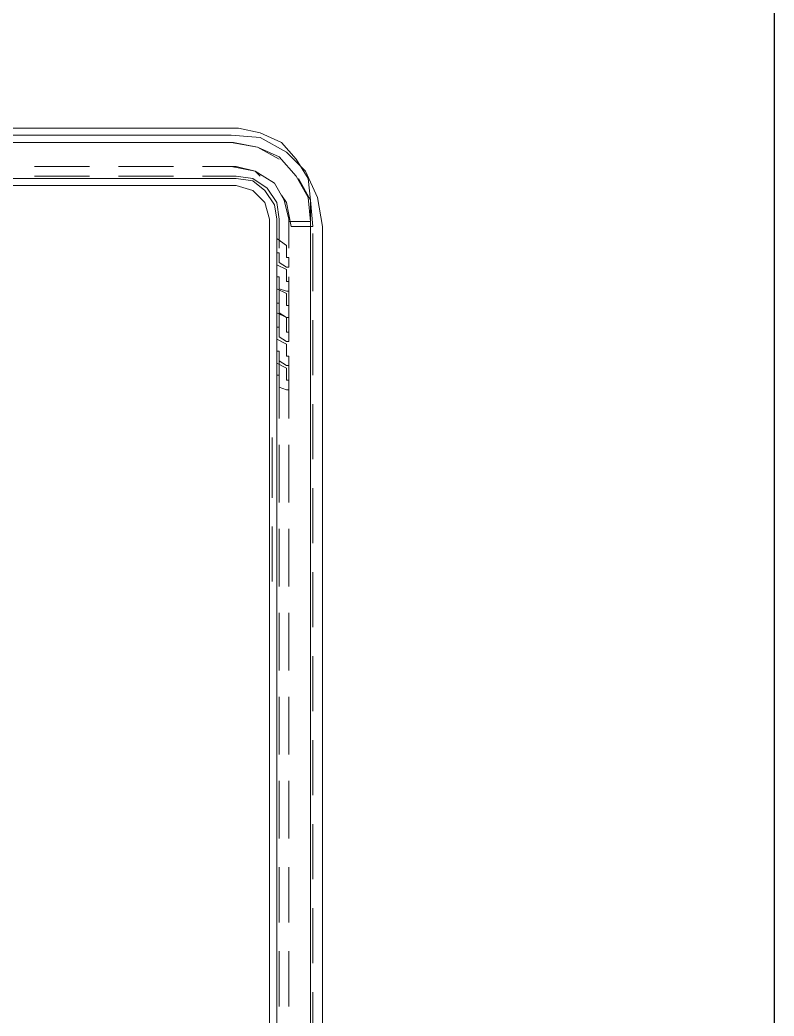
# Model space of a CAD drawing. Header units: millimetres. Extents: x 3165 to 8716, y -1118 to 2802.
# Drawn here: x 4665.1 to 4798, y -262.8 to -87.1 of the extents above; entities that cross this region are included whole.
import ezdxf

# ---------------------------------------------------------------- set-up
doc = ezdxf.new("R2010")
doc.units = ezdxf.units.MM
doc.layers.add('Camada 1', color=7, linetype='Continuous')
doc.layers.add('ELETRICA', color=3, linetype='Continuous')

msp = doc.modelspace()

# ---------------------------------------------------------------- linework, layer by layer
at = {"layer": 'Camada 1', "lineweight": 9}
for points in [[(4552.47, -106.18), (4552.47, -106.18), (4703.6, -106.18), (4703.6, -106.18)], [(4553.32, -107.45), (4553.32, -107.45), (4702.33, -107.45), (4702.33, -107.45)], [(4553.32, -108.72), (4553.32, -108.72), (4702.75, -108.72), (4702.75, -108.72)], [(4660, -108.72), (4660, -108.72), (4670.16, -108.72), (4670.16, -108.72)], [(4674.81, -108.72), (4674.81, -108.72), (4684.97, -108.72), (4684.97, -108.72)], [(4689.63, -108.72), (4689.63, -108.72), (4700.64, -108.72), (4700.64, -108.72)], [(4667.62, -112.96), (4667.62, -112.96), (4677.35, -112.96), (4677.35, -112.96)], [(4667.62, -112.96), (4667.62, -112.96), (4677.35, -112.96), (4677.35, -112.96)], [(4682.43, -112.96), (4682.43, -112.96), (4692.17, -112.96), (4692.17, -112.96)], [(4682.43, -112.96), (4682.43, -112.96), (4692.17, -112.96), (4692.17, -112.96)], [(4697.25, -112.96), (4697.25, -112.96), (4703.18, -112.96), (4703.18, -112.96)], [(4697.25, -112.96), (4697.25, -112.96), (4703.18, -112.96), (4703.18, -112.96)], [(4552.89, -115.07), (4552.89, -115.07), (4703.18, -115.07), (4703.18, -115.07)], [(4667.62, -114.65), (4667.62, -114.65), (4677.35, -114.65), (4677.35, -114.65)], [(4682.43, -114.65), (4682.43, -114.65), (4692.17, -114.65), (4692.17, -114.65)], [(4697.25, -114.65), (4697.25, -114.65), (4703.18, -114.65), (4703.18, -114.65)], [(4552.89, -116.34), (4552.89, -116.34), (4703.18, -116.34), (4703.18, -116.34)], [(4716.3, -118.88), (4716.3, -118.88), (4716.3, -300.92), (4716.3, -300.92)], [(4709.1, -122.27), (4709.1, -122.27), (4709.1, -300.92), (4709.1, -300.92)], [(4710.37, -122.27), (4710.37, -122.27), (4710.37, -300.92), (4710.37, -300.92)], [(4710.8, -122.27), (4710.8, -122.27), (4710.8, -127.35), (4710.8, -127.35)], [(4712.49, -127.35), (4712.49, -127.35), (4712.49, -122.27), (4712.49, -122.27)], [(4716.3, -122.69), (4716.3, -122.69), (4712.49, -122.69), (4712.49, -122.69)], [(4712.91, -123.54), (4712.91, -123.54), (4716.72, -123.54), (4716.72, -123.54)], [(4718.42, -123.54), (4718.42, -123.54), (4718.42, -300.07), (4718.42, -300.07)], [(4712.07, -126.93), (4712.07, -126.93), (4710.37, -125.66), (4710.37, -125.66)], [(4716.72, -124.81), (4716.72, -124.81), (4716.72, -134.97), (4716.72, -134.97)], [(4710.8, -128.2), (4710.8, -128.2), (4710.37, -128.2), (4710.37, -128.2)], [(4712.07, -131.16), (4712.07, -131.16), (4710.37, -130.31), (4710.37, -130.31)], [(4712.07, -133.28), (4712.07, -133.28), (4712.07, -131.16), (4712.07, -131.16)], [(4710.8, -132.43), (4710.8, -132.43), (4710.37, -132.43), (4710.37, -132.43)], [(4710.8, -132.43), (4710.8, -132.43), (4710.8, -142.59), (4710.8, -142.59)], [(4710.8, -132.43), (4710.8, -132.43), (4710.8, -134.55), (4710.8, -134.55)], [(4712.49, -133.28), (4712.49, -133.28), (4712.07, -133.28), (4712.07, -133.28)], [(4712.49, -142.59), (4712.49, -142.59), (4712.49, -132.43), (4712.49, -132.43)], [(4712.07, -135.39), (4712.07, -135.39), (4710.37, -134.55), (4710.37, -134.55)], [(4712.07, -137.51), (4712.07, -137.51), (4712.07, -135.39), (4712.07, -135.39)], [(4712.49, -137.51), (4712.49, -137.51), (4712.07, -137.51), (4712.07, -137.51)], [(4712.49, -139.63), (4712.49, -139.63), (4712.49, -137.51), (4712.49, -137.51)], [(4712.07, -142.17), (4712.07, -142.17), (4712.07, -139.63), (4712.07, -139.63)], [(4712.07, -139.63), (4712.07, -139.63), (4712.49, -139.63), (4712.49, -139.63)], [(4716.72, -140.05), (4716.72, -140.05), (4716.72, -149.79), (4716.72, -149.79)], [(4710.8, -141.32), (4710.8, -141.32), (4710.37, -141.32), (4710.37, -141.32)], [(4710.8, -141.32), (4710.8, -141.32), (4710.8, -143.01), (4710.8, -143.01)], [(4712.49, -142.17), (4712.49, -142.17), (4712.07, -142.17), (4712.07, -142.17)], [(4712.49, -143.86), (4712.49, -143.86), (4712.49, -142.17), (4712.49, -142.17)], [(4712.07, -144.28), (4712.07, -144.28), (4710.37, -143.44), (4710.37, -143.44)], [(4710.8, -145.55), (4710.8, -145.55), (4710.37, -145.55), (4710.37, -145.55)], [(4710.8, -145.55), (4710.8, -145.55), (4710.8, -147.25), (4710.8, -147.25)], [(4712.07, -146.4), (4712.07, -146.4), (4712.07, -144.28), (4712.07, -144.28)], [(4710.8, -147.25), (4710.8, -147.25), (4710.8, -157.41), (4710.8, -157.41)], [(4712.49, -157.41), (4712.49, -157.41), (4712.49, -147.25), (4712.49, -147.25)], [(4712.49, -152.33), (4712.49, -152.33), (4712.49, -150.63), (4712.49, -150.63)], [(4716.72, -154.87), (4716.72, -154.87), (4716.72, -164.6), (4716.72, -164.6)], [(4709.53, -160.79), (4709.53, -160.79), (4709.53, -171.38), (4709.53, -171.38)], [(4709.1, -162.91), (4709.1, -162.91), (4709.1, -171.38), (4709.1, -171.38)], [(4710.8, -162.06), (4710.8, -162.06), (4710.8, -172.22), (4710.8, -172.22)], [(4712.49, -172.22), (4712.49, -172.22), (4712.49, -162.06), (4712.49, -162.06)], [(4716.72, -169.68), (4716.72, -169.68), (4716.72, -179.42), (4716.72, -179.42)], [(4709.1, -176.46), (4709.1, -176.46), (4709.1, -186.19), (4709.1, -186.19)], [(4709.53, -176.46), (4709.53, -176.46), (4709.53, -186.19), (4709.53, -186.19)], [(4710.8, -176.88), (4710.8, -176.88), (4710.8, -187.04), (4710.8, -187.04)], [(4712.49, -187.04), (4712.49, -187.04), (4712.49, -176.88), (4712.49, -176.88)], [(4716.72, -184.5), (4716.72, -184.5), (4716.72, -194.24), (4716.72, -194.24)], [(4710.8, -191.7), (4710.8, -191.7), (4710.8, -201.86), (4710.8, -201.86)], [(4712.49, -201.86), (4712.49, -201.86), (4712.49, -191.7), (4712.49, -191.7)], [(4716.72, -199.32), (4716.72, -199.32), (4716.72, -209.05), (4716.72, -209.05)], [(4710.8, -206.51), (4710.8, -206.51), (4710.8, -216.67), (4710.8, -216.67)], [(4712.49, -216.67), (4712.49, -216.67), (4712.49, -206.51), (4712.49, -206.51)], [(4716.72, -214.13), (4716.72, -214.13), (4716.72, -223.87), (4716.72, -223.87)], [(4710.8, -221.33), (4710.8, -221.33), (4710.8, -231.49), (4710.8, -231.49)], [(4712.49, -231.49), (4712.49, -231.49), (4712.49, -221.33), (4712.49, -221.33)], [(4716.72, -228.95), (4716.72, -228.95), (4716.72, -238.69), (4716.72, -238.69)], [(4710.8, -236.57), (4710.8, -236.57), (4710.8, -246.31), (4710.8, -246.31)], [(4712.49, -246.31), (4712.49, -246.31), (4712.49, -236.57), (4712.49, -236.57)], [(4716.72, -243.77), (4716.72, -243.77), (4716.72, -253.5), (4716.72, -253.5)], [(4710.8, -251.39), (4710.8, -251.39), (4710.8, -261.12), (4710.8, -261.12)], [(4712.49, -261.12), (4712.49, -261.12), (4712.49, -251.39), (4712.49, -251.39)], [(4716.72, -258.58), (4716.72, -258.58), (4716.72, -268.74), (4716.72, -268.74)]]:
    msp.add_open_spline(points, degree=3, dxfattribs=at)
for points, knots in [([(4716.3, -118.88), (4716.3, -118.88), (4715.88, -115.07), (4715.88, -115.07), (4715.88, -115.07), (4715.88, -115.07), (4713.76, -111.69), (4713.76, -111.69), (4713.76, -111.69), (4713.76, -111.69), (4711.22, -108.72), (4711.22, -108.72), (4711.22, -108.72), (4711.22, -108.72), (4707.41, -107.03), (4707.41, -107.03), (4707.41, -107.03), (4707.41, -107.03), (4703.6, -106.18), (4703.6, -106.18)], [0, 0, 0, 0, 0.166667, 0.166667, 0.166667, 0.166667, 0.333333, 0.333333, 0.333333, 0.333333, 0.5, 0.5, 0.5, 0.5, 0.666667, 0.666667, 0.666667, 0.666667, 1, 1, 1, 1]), ([(4718.42, -123.54), (4718.42, -123.54), (4717.57, -118.46), (4717.57, -118.46), (4717.57, -118.46), (4717.57, -118.46), (4715.45, -113.8), (4715.45, -113.8), (4715.45, -113.8), (4715.45, -113.8), (4712.07, -110.42), (4712.07, -110.42), (4712.07, -110.42), (4712.07, -110.42), (4707.41, -107.88), (4707.41, -107.88), (4707.41, -107.88), (4707.41, -107.88), (4702.33, -107.45), (4702.33, -107.45)], [0, 0, 0, 0, 0.166667, 0.166667, 0.166667, 0.166667, 0.333333, 0.333333, 0.333333, 0.333333, 0.5, 0.5, 0.5, 0.5, 0.666667, 0.666667, 0.666667, 0.666667, 1, 1, 1, 1]), ([(4710.8, -111.69), (4710.8, -111.69), (4706.99, -109.57), (4706.99, -109.57), (4706.99, -109.57), (4706.99, -109.57), (4702.33, -108.72), (4702.33, -108.72)], [0, 0, 0, 0, 0.333333, 0.333333, 0.333333, 0.333333, 1, 1, 1, 1]), ([(4716.3, -122.69), (4716.3, -122.69), (4715.88, -118.46), (4715.88, -118.46), (4715.88, -118.46), (4715.88, -118.46), (4713.76, -114.65), (4713.76, -114.65), (4713.76, -114.65), (4713.76, -114.65), (4710.8, -111.26), (4710.8, -111.26), (4710.8, -111.26), (4710.8, -111.26), (4706.99, -109.57), (4706.99, -109.57), (4706.99, -109.57), (4706.99, -109.57), (4702.75, -108.72), (4702.75, -108.72)], [0, 0, 0, 0, 0.166667, 0.166667, 0.166667, 0.166667, 0.333333, 0.333333, 0.333333, 0.333333, 0.5, 0.5, 0.5, 0.5, 0.666667, 0.666667, 0.666667, 0.666667, 1, 1, 1, 1]), ([(4707.41, -114.65), (4707.41, -114.65), (4706.56, -113.8), (4706.56, -113.8), (4706.56, -113.8), (4706.56, -113.8), (4702.33, -112.96), (4702.33, -112.96)], [0, 0, 0, 0, 0.333333, 0.333333, 0.333333, 0.333333, 1, 1, 1, 1]), ([(4712.49, -122.27), (4712.49, -122.27), (4711.64, -118.88), (4711.64, -118.88), (4711.64, -118.88), (4711.64, -118.88), (4709.95, -115.92), (4709.95, -115.92), (4709.95, -115.92), (4709.95, -115.92), (4706.56, -113.8), (4706.56, -113.8), (4706.56, -113.8), (4706.56, -113.8), (4703.18, -112.96), (4703.18, -112.96)], [0, 0, 0, 0, 0.2, 0.2, 0.2, 0.2, 0.4, 0.4, 0.4, 0.4, 0.6, 0.6, 0.6, 0.6, 1, 1, 1, 1]), ([(4710.8, -122.27), (4710.8, -122.27), (4710.37, -119.31), (4710.37, -119.31), (4710.37, -119.31), (4710.37, -119.31), (4708.68, -116.77), (4708.68, -116.77), (4708.68, -116.77), (4708.68, -116.77), (4706.14, -115.07), (4706.14, -115.07), (4706.14, -115.07), (4706.14, -115.07), (4703.18, -114.65), (4703.18, -114.65)], [0, 0, 0, 0, 0.2, 0.2, 0.2, 0.2, 0.4, 0.4, 0.4, 0.4, 0.6, 0.6, 0.6, 0.6, 1, 1, 1, 1]), ([(4710.37, -122.27), (4710.37, -122.27), (4709.95, -119.73), (4709.95, -119.73), (4709.95, -119.73), (4709.95, -119.73), (4708.26, -117.19), (4708.26, -117.19), (4708.26, -117.19), (4708.26, -117.19), (4706.14, -115.5), (4706.14, -115.5), (4706.14, -115.5), (4706.14, -115.5), (4703.18, -115.07), (4703.18, -115.07)], [0, 0, 0, 0, 0.2, 0.2, 0.2, 0.2, 0.4, 0.4, 0.4, 0.4, 0.6, 0.6, 0.6, 0.6, 1, 1, 1, 1]), ([(4716.72, -123.54), (4716.72, -123.54), (4716.3, -118.88), (4716.3, -118.88), (4716.3, -118.88), (4716.3, -118.88), (4714.18, -115.07), (4714.18, -115.07)], [0, 0, 0, 0, 0.333333, 0.333333, 0.333333, 0.333333, 1, 1, 1, 1]), ([(4709.1, -122.27), (4709.1, -122.27), (4708.26, -119.31), (4708.26, -119.31), (4708.26, -119.31), (4708.26, -119.31), (4706.14, -117.19), (4706.14, -117.19), (4706.14, -117.19), (4706.14, -117.19), (4703.18, -116.34), (4703.18, -116.34)], [0, 0, 0, 0, 0.25, 0.25, 0.25, 0.25, 0.5, 0.5, 0.5, 0.5, 1, 1, 1, 1]), ([(4712.91, -123.54), (4712.91, -123.54), (4712.07, -119.31), (4712.07, -119.31), (4712.07, -119.31), (4712.07, -119.31), (4711.22, -118.04), (4711.22, -118.04)], [0, 0, 0, 0, 0.333333, 0.333333, 0.333333, 0.333333, 1, 1, 1, 1]), ([(4710.8, -129.89), (4710.8, -129.89), (4710.8, -128.2), (4710.8, -128.2), (4710.8, -128.2), (4710.8, -128.2), (4710.37, -128.2), (4710.37, -128.2)], [0, 0, 0, 0, 0.333333, 0.333333, 0.333333, 0.333333, 1, 1, 1, 1]), ([(4712.07, -126.93), (4712.07, -126.93), (4712.07, -129.04), (4712.07, -129.04), (4712.07, -129.04), (4712.07, -129.04), (4712.49, -129.04), (4712.49, -129.04), (4712.49, -129.04), (4712.49, -129.04), (4712.49, -130.74), (4712.49, -130.74), (4712.49, -130.74), (4712.49, -130.74), (4712.49, -129.04), (4712.49, -129.04)], [0, 0, 0, 0, 0.2, 0.2, 0.2, 0.2, 0.4, 0.4, 0.4, 0.4, 0.6, 0.6, 0.6, 0.6, 1, 1, 1, 1]), ([(4712.49, -130.74), (4712.49, -130.74), (4712.07, -130.74), (4712.07, -130.74), (4712.07, -130.74), (4712.07, -130.74), (4710.8, -129.89), (4710.8, -129.89)], [0, 0, 0, 0, 0.333333, 0.333333, 0.333333, 0.333333, 1, 1, 1, 1]), ([(4712.49, -133.28), (4712.49, -133.28), (4712.49, -134.97), (4712.49, -134.97), (4712.49, -134.97), (4712.49, -134.97), (4712.07, -134.97), (4712.07, -134.97), (4712.07, -134.97), (4712.07, -134.97), (4710.8, -134.55), (4710.8, -134.55)], [0, 0, 0, 0, 0.25, 0.25, 0.25, 0.25, 0.5, 0.5, 0.5, 0.5, 1, 1, 1, 1]), ([(4710.37, -137.09), (4710.37, -137.09), (4710.8, -137.09), (4710.8, -137.09), (4710.8, -137.09), (4710.8, -137.09), (4710.8, -138.78), (4710.8, -138.78)], [0, 0, 0, 0, 0.333333, 0.333333, 0.333333, 0.333333, 1, 1, 1, 1]), ([(4710.37, -138.78), (4710.37, -138.78), (4712.07, -139.63), (4712.07, -139.63), (4712.07, -139.63), (4712.07, -139.63), (4710.8, -138.78), (4710.8, -138.78)], [0, 0, 0, 0, 0.333333, 0.333333, 0.333333, 0.333333, 1, 1, 1, 1]), ([(4710.8, -143.01), (4710.8, -143.01), (4712.07, -143.86), (4712.07, -143.86), (4712.07, -143.86), (4712.07, -143.86), (4712.49, -143.86), (4712.49, -143.86)], [0, 0, 0, 0, 0.333333, 0.333333, 0.333333, 0.333333, 1, 1, 1, 1]), ([(4710.8, -147.25), (4710.8, -147.25), (4712.07, -148.09), (4712.07, -148.09), (4712.07, -148.09), (4712.07, -148.09), (4712.49, -148.09), (4712.49, -148.09)], [0, 0, 0, 0, 0.333333, 0.333333, 0.333333, 0.333333, 1, 1, 1, 1]), ([(4712.49, -148.09), (4712.49, -148.09), (4712.49, -146.4), (4712.49, -146.4), (4712.49, -146.4), (4712.49, -146.4), (4712.07, -146.4), (4712.07, -146.4)], [0, 0, 0, 0, 0.333333, 0.333333, 0.333333, 0.333333, 1, 1, 1, 1]), ([(4710.37, -147.67), (4710.37, -147.67), (4712.07, -148.52), (4712.07, -148.52), (4712.07, -148.52), (4712.07, -148.52), (4712.07, -150.63), (4712.07, -150.63), (4712.07, -150.63), (4712.07, -150.63), (4712.49, -150.63), (4712.49, -150.63)], [0, 0, 0, 0, 0.25, 0.25, 0.25, 0.25, 0.5, 0.5, 0.5, 0.5, 1, 1, 1, 1]), ([(4710.37, -149.79), (4710.37, -149.79), (4710.8, -149.79), (4710.8, -149.79), (4710.8, -149.79), (4710.8, -149.79), (4710.8, -151.9), (4710.8, -151.9)], [0, 0, 0, 0, 0.333333, 0.333333, 0.333333, 0.333333, 1, 1, 1, 1]), ([(4710.8, -151.9), (4710.8, -151.9), (4712.07, -152.33), (4712.07, -152.33), (4712.07, -152.33), (4712.07, -152.33), (4712.49, -152.33), (4712.49, -152.33)], [0, 0, 0, 0, 0.333333, 0.333333, 0.333333, 0.333333, 1, 1, 1, 1])]:
    msp.add_open_spline(points, degree=3, knots=knots, dxfattribs=at)
at = {"layer": 'ELETRICA', "color": 0}
msp.add_line((4798.04, 77.83), (4798.04, -626.38), dxfattribs=at)

doc.saveas('drawing.dxf')
